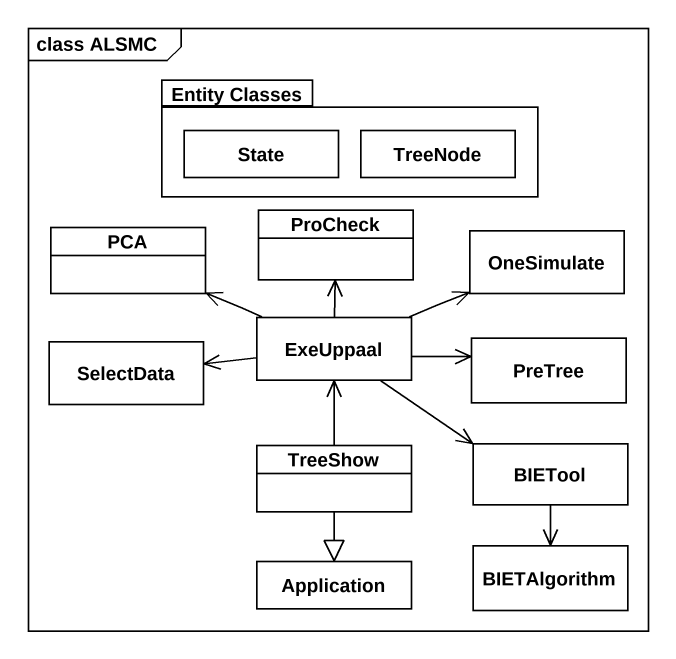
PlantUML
@startuml
mainframe class ALSMC
hide circle
hide empty members
package "Entity Classes" as Entity_Classes {
  class "State" as State_
  class TreeNode
}
class ProCheck
class PCA
class OneSimulate
class SelectData
class ExeUppaal
class PreTree
class BIETool
class TreeShow
class Application
class BIETAlgorithm
ExeUppaal -up-> ProCheck
ExeUppaal -left-> PCA
ExeUppaal -right-> OneSimulate
ExeUppaal -left-> SelectData
ExeUppaal -right-> PreTree
ExeUppaal -right-> BIETool
BIETool --> BIETAlgorithm
TreeShow -up-> ExeUppaal
TreeShow --|> Application
@enduml
